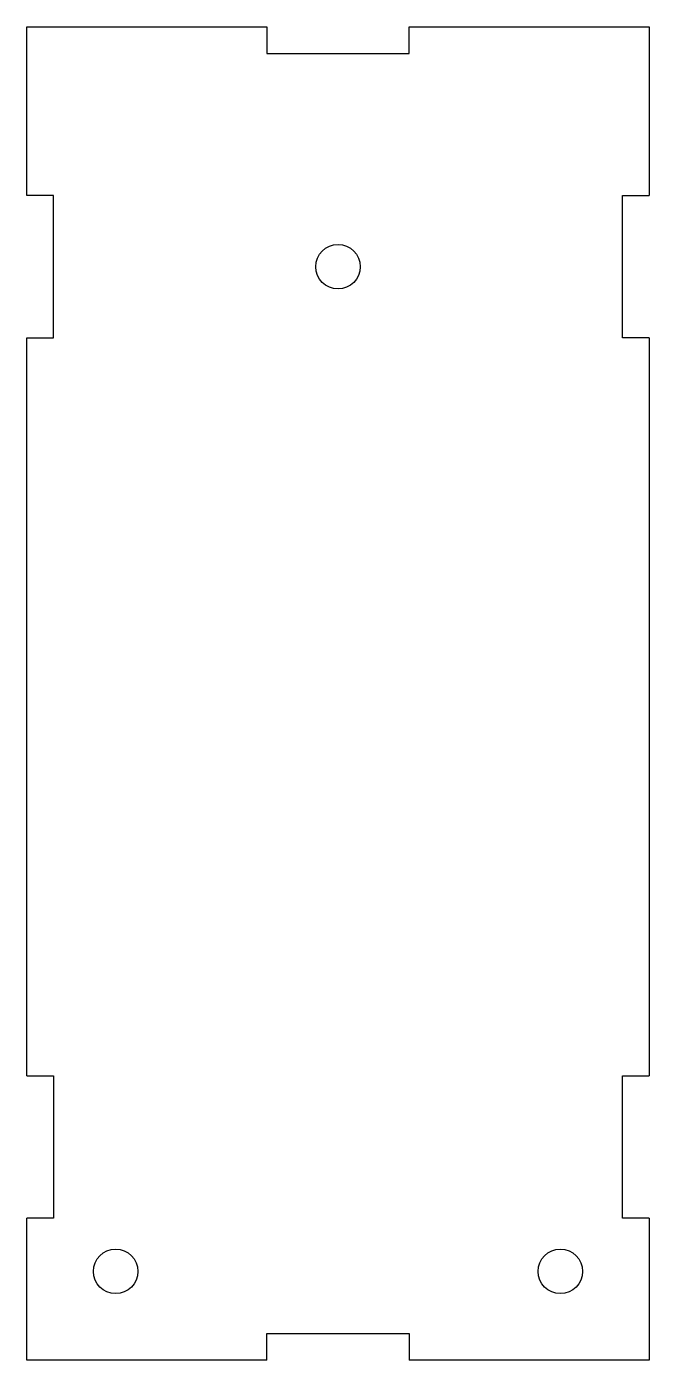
# Model space of a CAD drawing. Extents: x 0 to 70, y 0 to 150.
import ezdxf

# ---------------------------------------------------------------- set-up
doc = ezdxf.new("R2010")
doc.units = 0
doc.header["$MEASUREMENT"] = 0
doc.layers.add('VISIBLE', color=7, linetype='CONTINUOUS')

msp = doc.modelspace()

# ---------------------------------------------------------------- linework, layer by layer
at = {"layer": 'VISIBLE'}
for p, q in [((0, 150), (27, 150)), ((0, 131), (0, 150)), ((27, 150), (27, 147)), ((43, 150), (70, 150)), ((43, 147), (43, 150)), ((70, 150), (70, 131)), ((27, 147), (43, 147)), ((3, 131), (0, 131)), ((3, 115), (3, 131)), ((67, 115), (67, 131)), ((67, 131), (70, 131)), ((0, 115), (3, 115)), ((0, 32), (0, 115)), ((70, 115), (67, 115)), ((70, 115), (70, 32)), ((0, 32), (3, 32)), ((3, 32), (3, 16)), ((67, 16), (67, 32)), ((67, 32), (70, 32)), ((3, 16), (0, 16)), ((0, 0), (0, 16)), ((70, 16), (67, 16)), ((70, 16), (70, 0)), ((27, 0), (27, 3)), ((27, 3), (43, 3)), ((43, 3), (43, 0)), ((27, 0), (0, 0)), ((70, 0), (43, 0))]:
    msp.add_line(p, q, dxfattribs=at)
for centre in [(35, 123), (10, 10), (60, 10)]:
    msp.add_circle(centre, 2.5, dxfattribs=at)

doc.saveas('drawing.dxf')
